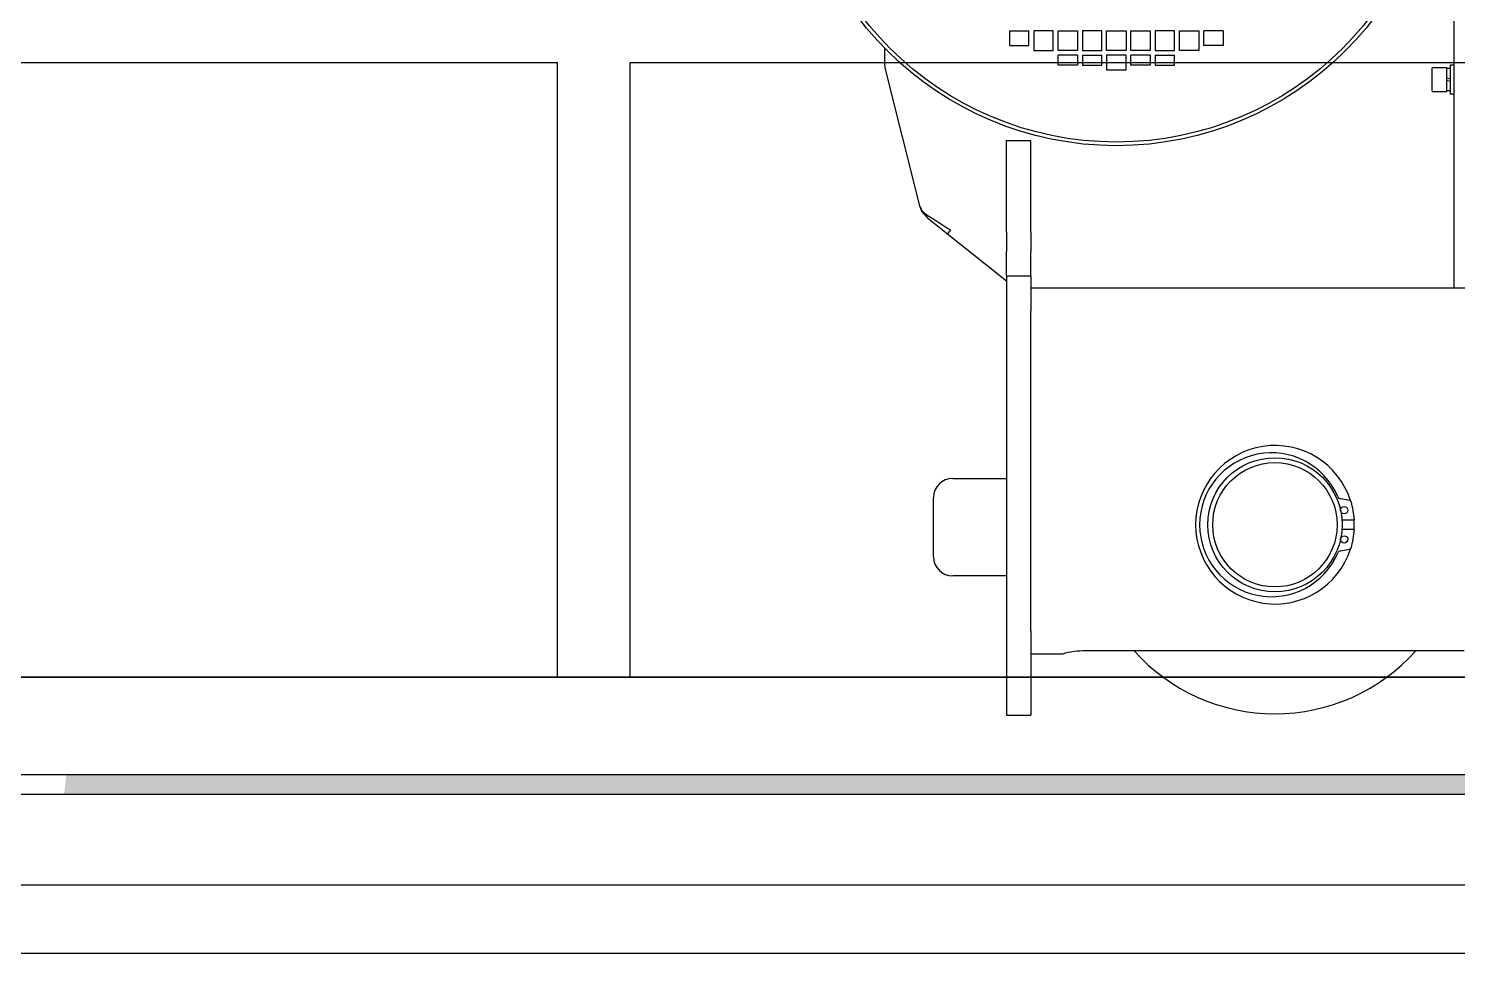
# Model space of a CAD drawing. Extents: x -1899985 to 1774885, y 556286 to 2175695.
# Drawn here: x -1131578 to -1130942, y 580108 to 580520 of the extents above; entities that cross this region are included whole.
import ezdxf

# ---------------------------------------------------------------- set-up
doc = ezdxf.new("R2010")
doc.units = 0
doc.header["$LTSCALE"] = 10
doc.header["$MEASUREMENT"] = 0
for name, color, linetype in [('20剖面图$0$A-LIN-V', 9, 'Continuous'), ('20剖面图$0$GB894．1-86轴用弹性挡圈', 7, 'Continuous'), ('20剖面图$0$JVOG4900B6S8', 7, 'Continuous'), ('20剖面图$0$N010122-0000129_', 7, 'Continuous'), ('20剖面图$0$N040301-0000177_', 7, 'Continuous'), ('20剖面图$0$N040413-0000113_', 7, 'Continuous'), ('20剖面图$0$N080101-0000117', 7, 'Continuous'), ('20剖面图$0$N090101-0000023_', 7, 'Continuous'), ('20剖面图$0$N090103-0000003_', 7, 'Continuous'), ('20剖面图$0$N090403-0000263_', 7, 'Continuous'), ('20剖面图$0$S-SB', 21, 'Continuous'), ('20剖面图$0$WASHER_GBIT_93_1', 7, 'Continuous'), ('20剖面图$0$WASHER_GBIT_95_2', 7, 'Continuous'), ('20剖面图$0$主', 7, 'Continuous'), ('20剖面图$0$主梁\ue566鏍忔潌', 7, 'Continuous'), ('A-LIN-V', 9, 'Continuous')]:
    doc.layers.add(name, color=color, linetype=linetype)

# ---------------------------------------------------------------- blocks, each defined once
blk = doc.blocks.new('20剖面图$0$11')
at = {"layer": '20剖面图$0$A-LIN-V'}
h = blk.add_hatch(color=1, dxfattribs=at)
h.dxf.hatch_style = 1
edge = h.paths.add_edge_path()
edge.add_spline(control_points=[(1598841.3, -76129.45), (1598841.27, -76126.56), (1598841.23, -76123.66), (1598841.18, -76120.76)], knot_values=[-38.32518, -38.32518, -38.32518, -38.32518, -31.932828, -31.932828, -31.932828, -31.932828], degree=3, periodic=0)
edge.add_line((1598841.18, -76120.76), (1598837.49, -76120.76))
edge.add_line((1598837.49, -76120.76), (1598038.67, -76120.76))
edge.add_line((1598038.67, -76120.76), (1598037.65, -76129.45))
edge.add_line((1598037.65, -76129.45), (1598841.3, -76129.45))
at = {"layer": '20剖面图$0$A-LIN-V', "color": 1}
for p, q in [((1596659.39, -75803.35), (1598257.28, -75803.35)), ((1598257.28, -75803.35), (1598257.28, -76077.28)), ((1598289.89, -75803.35), (1604014.24, -75803.35)), ((1598289.89, -76077.28), (1598289.89, -75803.35)), ((1592562.45, -76077.28), (1605899.71, -76077.28)), ((1598840.08, -76077.28), (1592562.45, -76077.28)), ((1598840.08, -76120.76), (1592345.05, -76120.76)), ((1594075.6, -76129.45), (1605899.71, -76129.45)), ((1598697.67, -76169.94), (1597320.77, -76169.94)), ((1598841.05, -76169.96), (1598034.87, -76169.94)), ((1598539.04, -76200.38), (1596973.76, -76200.38)), ((1598697.67, -76200.38), (1597320.77, -76200.38)), ((1598839.58, -76200.38), (1598604.26, -76200.38))]:
    blk.add_line(p, q, dxfattribs=at)
at = {"layer": '20剖面图$0$GB894．1-86轴用弹性挡圈', "color": 1, "linetype": 'Continuous'}
for p, q in [((1598610.36, -75998.47), (1598606.29, -75997.75)), ((1598606.87, -76007.17), (1598612.43, -76007.17)), ((1598612.43, -76011.51), (1598606.87, -76011.51)), ((1598606.29, -76020.93), (1598610.36, -76020.21))]:
    blk.add_line(p, q, dxfattribs=at)
for centre in [(1598607.9, -76002.82), (1598607.9, -76015.86)]:
    blk.add_circle(centre, 1.63, dxfattribs=at)
for centre, radius, start, end in [((1598575.57, -76009.34), 32.07, 23.0473, 336.9527), ((1598606.58, -75996.15), 1.63, 203.0473, 260), ((1598610.23, -75999.22), 0.761, 16.96991, 80), ((1598577.06, -76009.34), 35.44, 3.51729, 16.96991), ((1598577.06, -76009.34), 35.44, 343.03009, 356.48271), ((1598610.23, -76019.46), 0.761, 280, 343.03009), ((1598606.58, -76022.53), 1.63, 100, 156.9527)]:
    blk.add_arc(centre, radius, start, end, dxfattribs=at)
at = {"layer": '20剖面图$0$JVOG4900B6S8', "color": 1, "linetype": 'Continuous'}
for p, q in [((1598458.82, -75789.3), (1598467.46, -75789.3)), ((1598458.82, -75789.3), (1598458.82, -75795.83)), ((1598467.46, -75795.83), (1598467.46, -75789.3)), ((1598478.28, -75789.3), (1598469.64, -75789.3)), ((1598469.64, -75789.3), (1598469.64, -75797.94)), ((1598478.28, -75797.94), (1598478.28, -75789.3)), ((1598480.45, -75789.3), (1598489.09, -75789.3)), ((1598480.45, -75797.94), (1598480.45, -75789.3)), ((1598489.09, -75789.3), (1598489.09, -75797.94)), ((1598491.27, -75789.3), (1598491.27, -75797.94)), ((1598499.91, -75789.3), (1598491.27, -75789.3)), ((1598499.91, -75797.94), (1598499.91, -75789.3)), ((1598502.08, -75789.3), (1598510.73, -75789.3)), ((1598502.08, -75797.94), (1598502.08, -75789.3)), ((1598510.73, -75789.3), (1598510.73, -75797.94)), ((1598512.9, -75789.3), (1598521.54, -75789.3)), ((1598512.9, -75797.94), (1598512.9, -75789.3)), ((1598521.54, -75789.3), (1598521.54, -75797.94)), ((1598523.72, -75789.3), (1598523.72, -75797.94)), ((1598532.36, -75789.3), (1598523.72, -75789.3)), ((1598532.36, -75797.94), (1598532.36, -75789.3)), ((1598534.53, -75797.94), (1598534.53, -75789.3)), ((1598534.53, -75789.3), (1598543.17, -75789.3)), ((1598543.17, -75789.3), (1598543.17, -75797.94)), ((1598553.99, -75789.3), (1598545.35, -75789.3)), ((1598545.35, -75795.83), (1598545.35, -75789.3)), ((1598553.99, -75789.3), (1598553.99, -75795.83)), ((1598403.14, -75796.84), (1598403.14, -75803.65)), ((1598458.82, -75795.83), (1598467.46, -75795.83)), ((1598553.99, -75795.83), (1598545.35, -75795.83)), ((1598469.64, -75797.94), (1598478.28, -75797.94)), ((1598489.09, -75797.94), (1598480.45, -75797.94)), ((1598489.09, -75800.12), (1598480.45, -75800.12)), ((1598480.45, -75804.47), (1598480.45, -75800.12)), ((1598489.09, -75800.12), (1598489.09, -75804.47)), ((1598491.27, -75797.94), (1598499.91, -75797.94)), ((1598491.27, -75800.12), (1598499.91, -75800.12)), ((1598491.27, -75800.12), (1598491.27, -75804.47)), ((1598499.91, -75804.47), (1598499.91, -75800.12)), ((1598510.73, -75797.94), (1598502.08, -75797.94)), ((1598510.73, -75800.12), (1598502.08, -75800.12)), ((1598502.08, -75800.12), (1598502.08, -75806.64)), ((1598510.73, -75806.64), (1598510.73, -75800.12)), ((1598521.54, -75797.94), (1598512.9, -75797.94)), ((1598521.54, -75800.12), (1598512.9, -75800.12)), ((1598512.9, -75804.47), (1598512.9, -75800.12)), ((1598521.54, -75800.12), (1598521.54, -75804.47)), ((1598523.72, -75797.94), (1598532.36, -75797.94)), ((1598523.72, -75800.12), (1598532.36, -75800.12)), ((1598523.72, -75800.12), (1598523.72, -75804.47)), ((1598532.36, -75804.47), (1598532.36, -75800.12)), ((1598543.17, -75797.94), (1598534.53, -75797.94)), ((1598403.46, -75806.28), (1598418.55, -75866.64)), ((1598489.09, -75804.47), (1598480.45, -75804.47)), ((1598491.27, -75804.47), (1598499.91, -75804.47)), ((1598502.08, -75806.64), (1598510.73, -75806.64)), ((1598521.54, -75804.47), (1598512.9, -75804.47)), ((1598523.72, -75804.47), (1598532.36, -75804.47)), ((1598422.31, -75872.5), (1598431.22, -75879.63)), ((1598432.58, -75877.93), (1598431.22, -75879.63)), ((1598431.22, -75879.63), (1598457.49, -75900.64))]:
    blk.add_line(p, q, dxfattribs=at)
for radius in [144.14, 142.51]:
    blk.add_circle((1598506.4, -75696.28), radius, dxfattribs=at)
for centre, radius, start, end in [((1598414.01, -75803.65), 10.87, 180, 194.03624), ((1598429.1, -75864.01), 10.87, 194.03624, 231.34019), ((1598425.92, -75864.68), 7.63, 194.88681, 238.93876), ((1598696.32, -75450), 502.67, 236.92453, 238.35359)]:
    blk.add_arc(centre, radius, start, end, dxfattribs=at)
at = {"layer": '20剖面图$0$JVOG4900B6S8', "color": 1, "linetype": 'Continuous', "extrusion": (0, 0, -1)}
blk.add_ellipse((1598423.67, -75870.8), major_axis=(1.36, 1.7), ratio=0.622513, start_param=3.141591, end_param=4.027339, dxfattribs=at)
at = {"layer": '20剖面图$0$N010122-0000129_', "color": 1, "linetype": 'Continuous'}
for p, q in [((1598646.95, -75806.18), (1598646.95, -75815.74)), ((1598647.61, -75805.53), (1598653.48, -75805.53)), ((1598653.48, -75805.53), (1598653.48, -75816.4)), ((1598653.48, -75816.4), (1598647.61, -75816.4))]:
    blk.add_line(p, q, dxfattribs=at)
for centre, start, end in [((1598647.61, -75806.18), 90, 180), ((1598647.61, -75815.74), 180, 270)]:
    blk.add_arc(centre, 0.652, start, end, dxfattribs=at)
at = {"layer": '20剖面图$0$N040301-0000177_', "color": 1, "linetype": 'Continuous'}
for p, q in [((1598457.49, -75878.9), (1598457.49, -75838.14)), ((1598457.49, -75838.14), (1598468.36, -75838.14)), ((1598468.36, -75878.9), (1598468.36, -75838.14)), ((1598457.49, -75878.9), (1598457.49, -75887.6)), ((1598468.36, -75878.9), (1598468.36, -75887.6)), ((1598457.49, -75898.47), (1598457.49, -75887.6)), ((1598468.36, -75898.47), (1598468.36, -75887.6)), ((1598457.49, -75898.47), (1598457.49, -75909.34)), ((1598457.49, -75898.47), (1598468.36, -75898.47)), ((1598468.36, -75898.47), (1598468.36, -75909.34)), ((1598457.49, -75909.34), (1598457.49, -76083.26)), ((1598468.36, -75909.34), (1598468.36, -75914.19)), ((1598468.36, -76056.66), (1598468.36, -76083.26)), ((1598457.49, -76083.26), (1598457.49, -76094.13)), ((1598468.36, -76083.26), (1598468.36, -76094.13)), ((1598457.49, -76094.13), (1598468.36, -76094.13))]:
    blk.add_line(p, q, dxfattribs=at)
at = {"layer": '20剖面图$0$N040413-0000113_', "color": 1, "linetype": 'Continuous'}
for p, q in [((1599011.86, -75903.9), (1598468.36, -75903.9)), ((1598468.36, -75925.64), (1598468.36, -75914.19)), ((1598468.36, -76045.21), (1598468.36, -75925.64)), ((1598468.36, -76056.66), (1598468.36, -76045.21)), ((1598482.45, -76066.95), (1598468.36, -76066.95)), ((1598661.3, -76065.58), (1598492.82, -76065.58))]:
    blk.add_line(p, q, dxfattribs=at)
for centre, radius, start, end in [((1598577.06, -76009.34), 35.33, 17.6115, 180), ((1598577.06, -76009.34), 35.33, 356.47188, 3.52812), ((1598577.06, -76009.34), 35.33, 180, 342.3885), ((1598492.2, -76100.68), 35.11, 88.98599, 106.1217)]:
    blk.add_arc(centre, radius, start, end, dxfattribs=at)
at = {"layer": '20剖面图$0$N080101-0000117', "color": 1, "linetype": 'Continuous'}
for p, q in [((1598433.58, -75988.69), (1598457.49, -75988.69)), ((1598424.88, -76023.47), (1598424.88, -75997.38)), ((1598457.49, -76032.17), (1598433.58, -76032.17))]:
    blk.add_line(p, q, dxfattribs=at)
for centre, start, end in [((1598433.58, -75997.38), 90, 180), ((1598433.58, -76023.47), 180, 270)]:
    blk.add_arc(centre, 8.7, start, end, dxfattribs=at)
at = {"layer": '20剖面图$0$N090101-0000023_', "color": 1, "linetype": 'Continuous'}
blk.add_arc((1598577.06, -76009.34), 84.24, 221.87812, 318.12187, dxfattribs=at)
at = {"layer": '20剖面图$0$N090103-0000003_', "color": 1, "linetype": 'Continuous'}
for radius in [29.89, 27.72]:
    blk.add_circle((1598577.06, -76009.34), radius, dxfattribs=at)
at = {"layer": '20剖面图$0$N090403-0000263_', "color": 1, "linetype": 'Continuous'}
blk.add_line((1598656.95, -75903.9), (1598656.95, -75582.15), dxfattribs=at)
at = {"layer": '20剖面图$0$WASHER_GBIT_93_1', "color": 1, "linetype": 'Continuous'}
for p, q in [((1598653.48, -75805.91), (1598655.21, -75805.91)), ((1598655.21, -75810.74), (1598653.48, -75810.28)), ((1598653.48, -75811.18), (1598655.21, -75811.64)), ((1598655.21, -75816.02), (1598653.48, -75816.02))]:
    blk.add_line(p, q, dxfattribs=at)
at = {"layer": '20剖面图$0$WASHER_GBIT_95_2', "color": 1, "linetype": 'Continuous'}
for p, q in [((1598655.21, -75817.48), (1598655.21, -75804.44)), ((1598655.21, -75804.44), (1598656.95, -75804.44)), ((1598656.95, -75817.48), (1598655.21, -75817.48))]:
    blk.add_line(p, q, dxfattribs=at)
at = {"layer": '20剖面图$0$主', "color": 1, "linetype": 'Continuous'}
blk.add_line((1598527.25, -76077.28), (1598468.36, -76077.28), dxfattribs=at)
at = {"layer": '20剖面图$0$主梁\ue566鏍忔潌', "color": 1, "linetype": 'Continuous'}
for p, q in [((1598468.36, -76077.28), (1598527.25, -76077.28)), ((1598626.87, -76077.28), (1599019.76, -76077.28))]:
    blk.add_line(p, q, dxfattribs=at)
blk = doc.blocks.new('20剖面图$0$23423wer')
at = {"layer": '20剖面图$0$S-SB', "xscale": 0.735970624901321, "yscale": 0.735970624901321, "zscale": 0.735970624901321}
blk.add_blockref('20剖面图$0$11', (-2850596.95, 597906.14), dxfattribs=at)
blk = doc.blocks.new('20剖面图')
at = {"xscale": 1.35874988235309, "yscale": 1.35874988235309, "zscale": 1.35874988235309}
blk.add_blockref('20剖面图$0$23423wer', (1143648.12, -156096.82), dxfattribs=at)

msp = doc.modelspace()

# ---------------------------------------------------------------- block references
at = {"layer": 'A-LIN-V'}
msp.add_blockref('20剖面图', (0, 0), dxfattribs=at)

doc.saveas('drawing.dxf')
